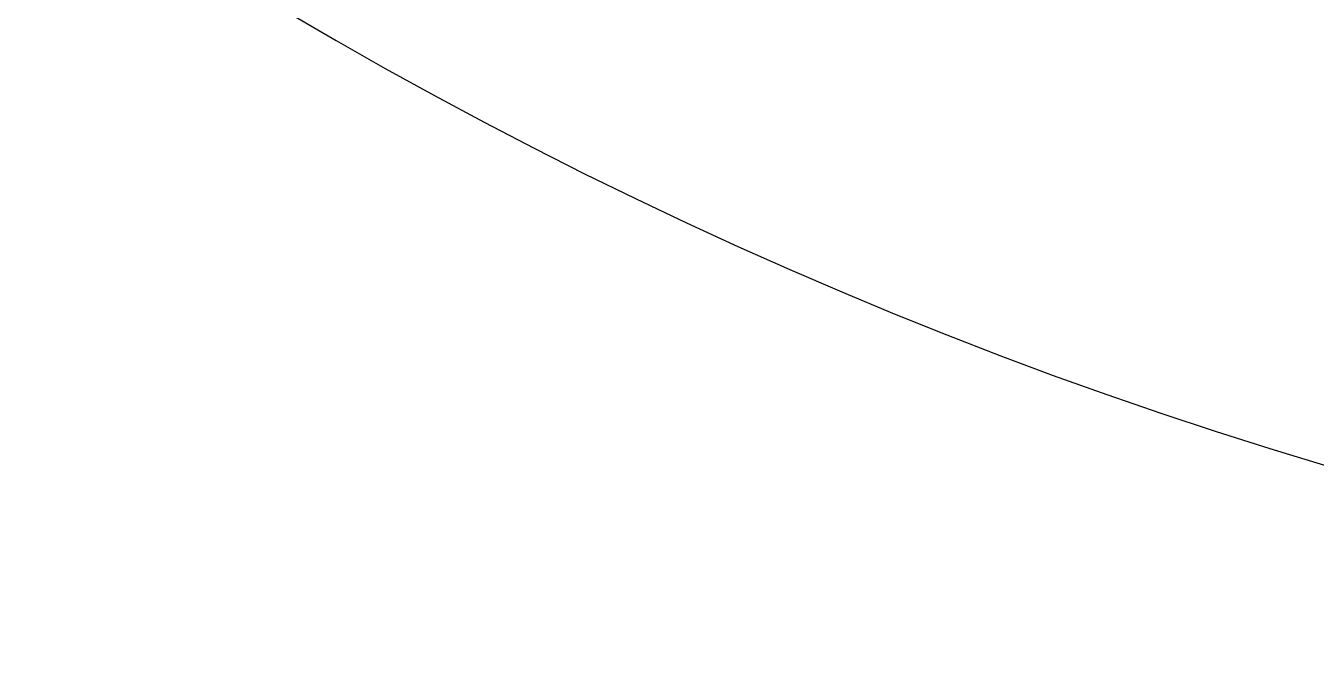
# Model space of a CAD drawing. Extents: x -1903 to -234, y -575 to 545.
# Drawn here: x -1659 to -1503.9, y -574.8 to -498.8 of the extents above; entities that cross this region are included whole.
import ezdxf

# ---------------------------------------------------------------- set-up
doc = ezdxf.new("R2010")
doc.units = 0
doc.layers.add('LAYER_1', color=18, linetype='CONTINUOUS')

msp = doc.modelspace()

# ---------------------------------------------------------------- linework, layer by layer
at = {"layer": 'LAYER_1'}
msp.add_lwpolyline([(-1342.912552403855, 545.219890420859, 0.4142135623730951), (-1902.912552403855, -14.78010957914103, 0.4142135623730951), (-1342.912552403855, -574.780109579141, 0.4142135623730951), (-782.912552403855, -14.78010957914103, 0.4142135623730951)], format="xyb", close=True, dxfattribs=at)

doc.saveas('drawing.dxf')
